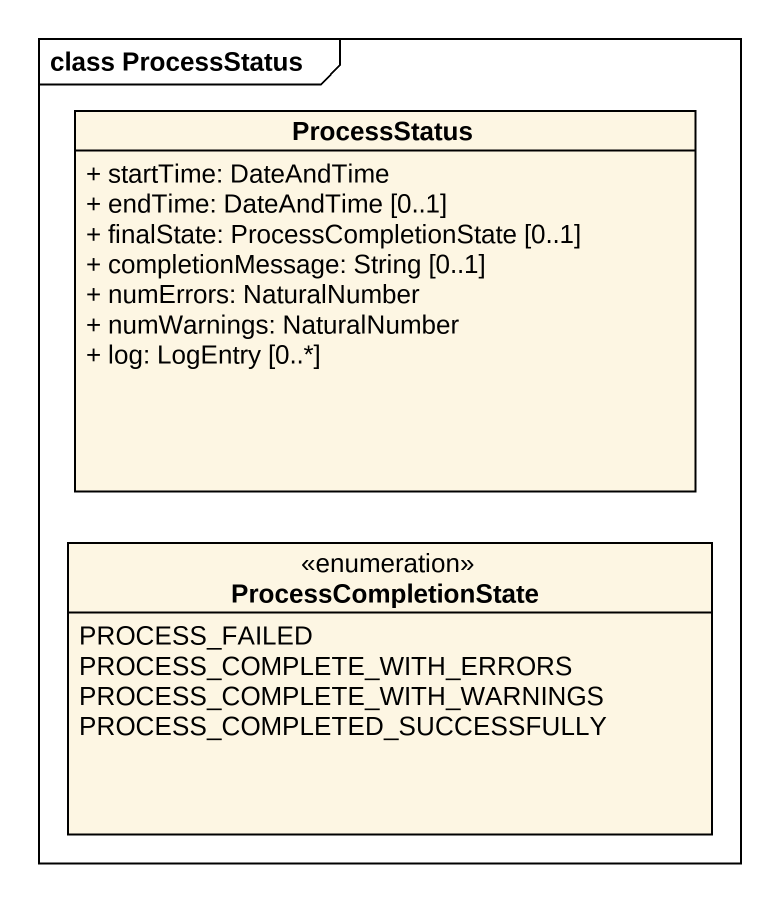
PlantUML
@startuml
mainframe class ProcessStatus
hide circle
hide empty members
skinparam classAttributeIconSize 0
class ProcessStatus {
  + startTime: DateAndTime
  + endTime: DateAndTime [0..1]
  + finalState: ProcessCompletionState [0..1]
  + completionMessage: String [0..1]
  + numErrors: NaturalNumber
  + numWarnings: NaturalNumber
  + log: LogEntry [0..*]
}
enum ProcessCompletionState {
  PROCESS_FAILED
  PROCESS_COMPLETE_WITH_ERRORS
  PROCESS_COMPLETE_WITH_WARNINGS
  PROCESS_COMPLETED_SUCCESSFULLY
}
@enduml
